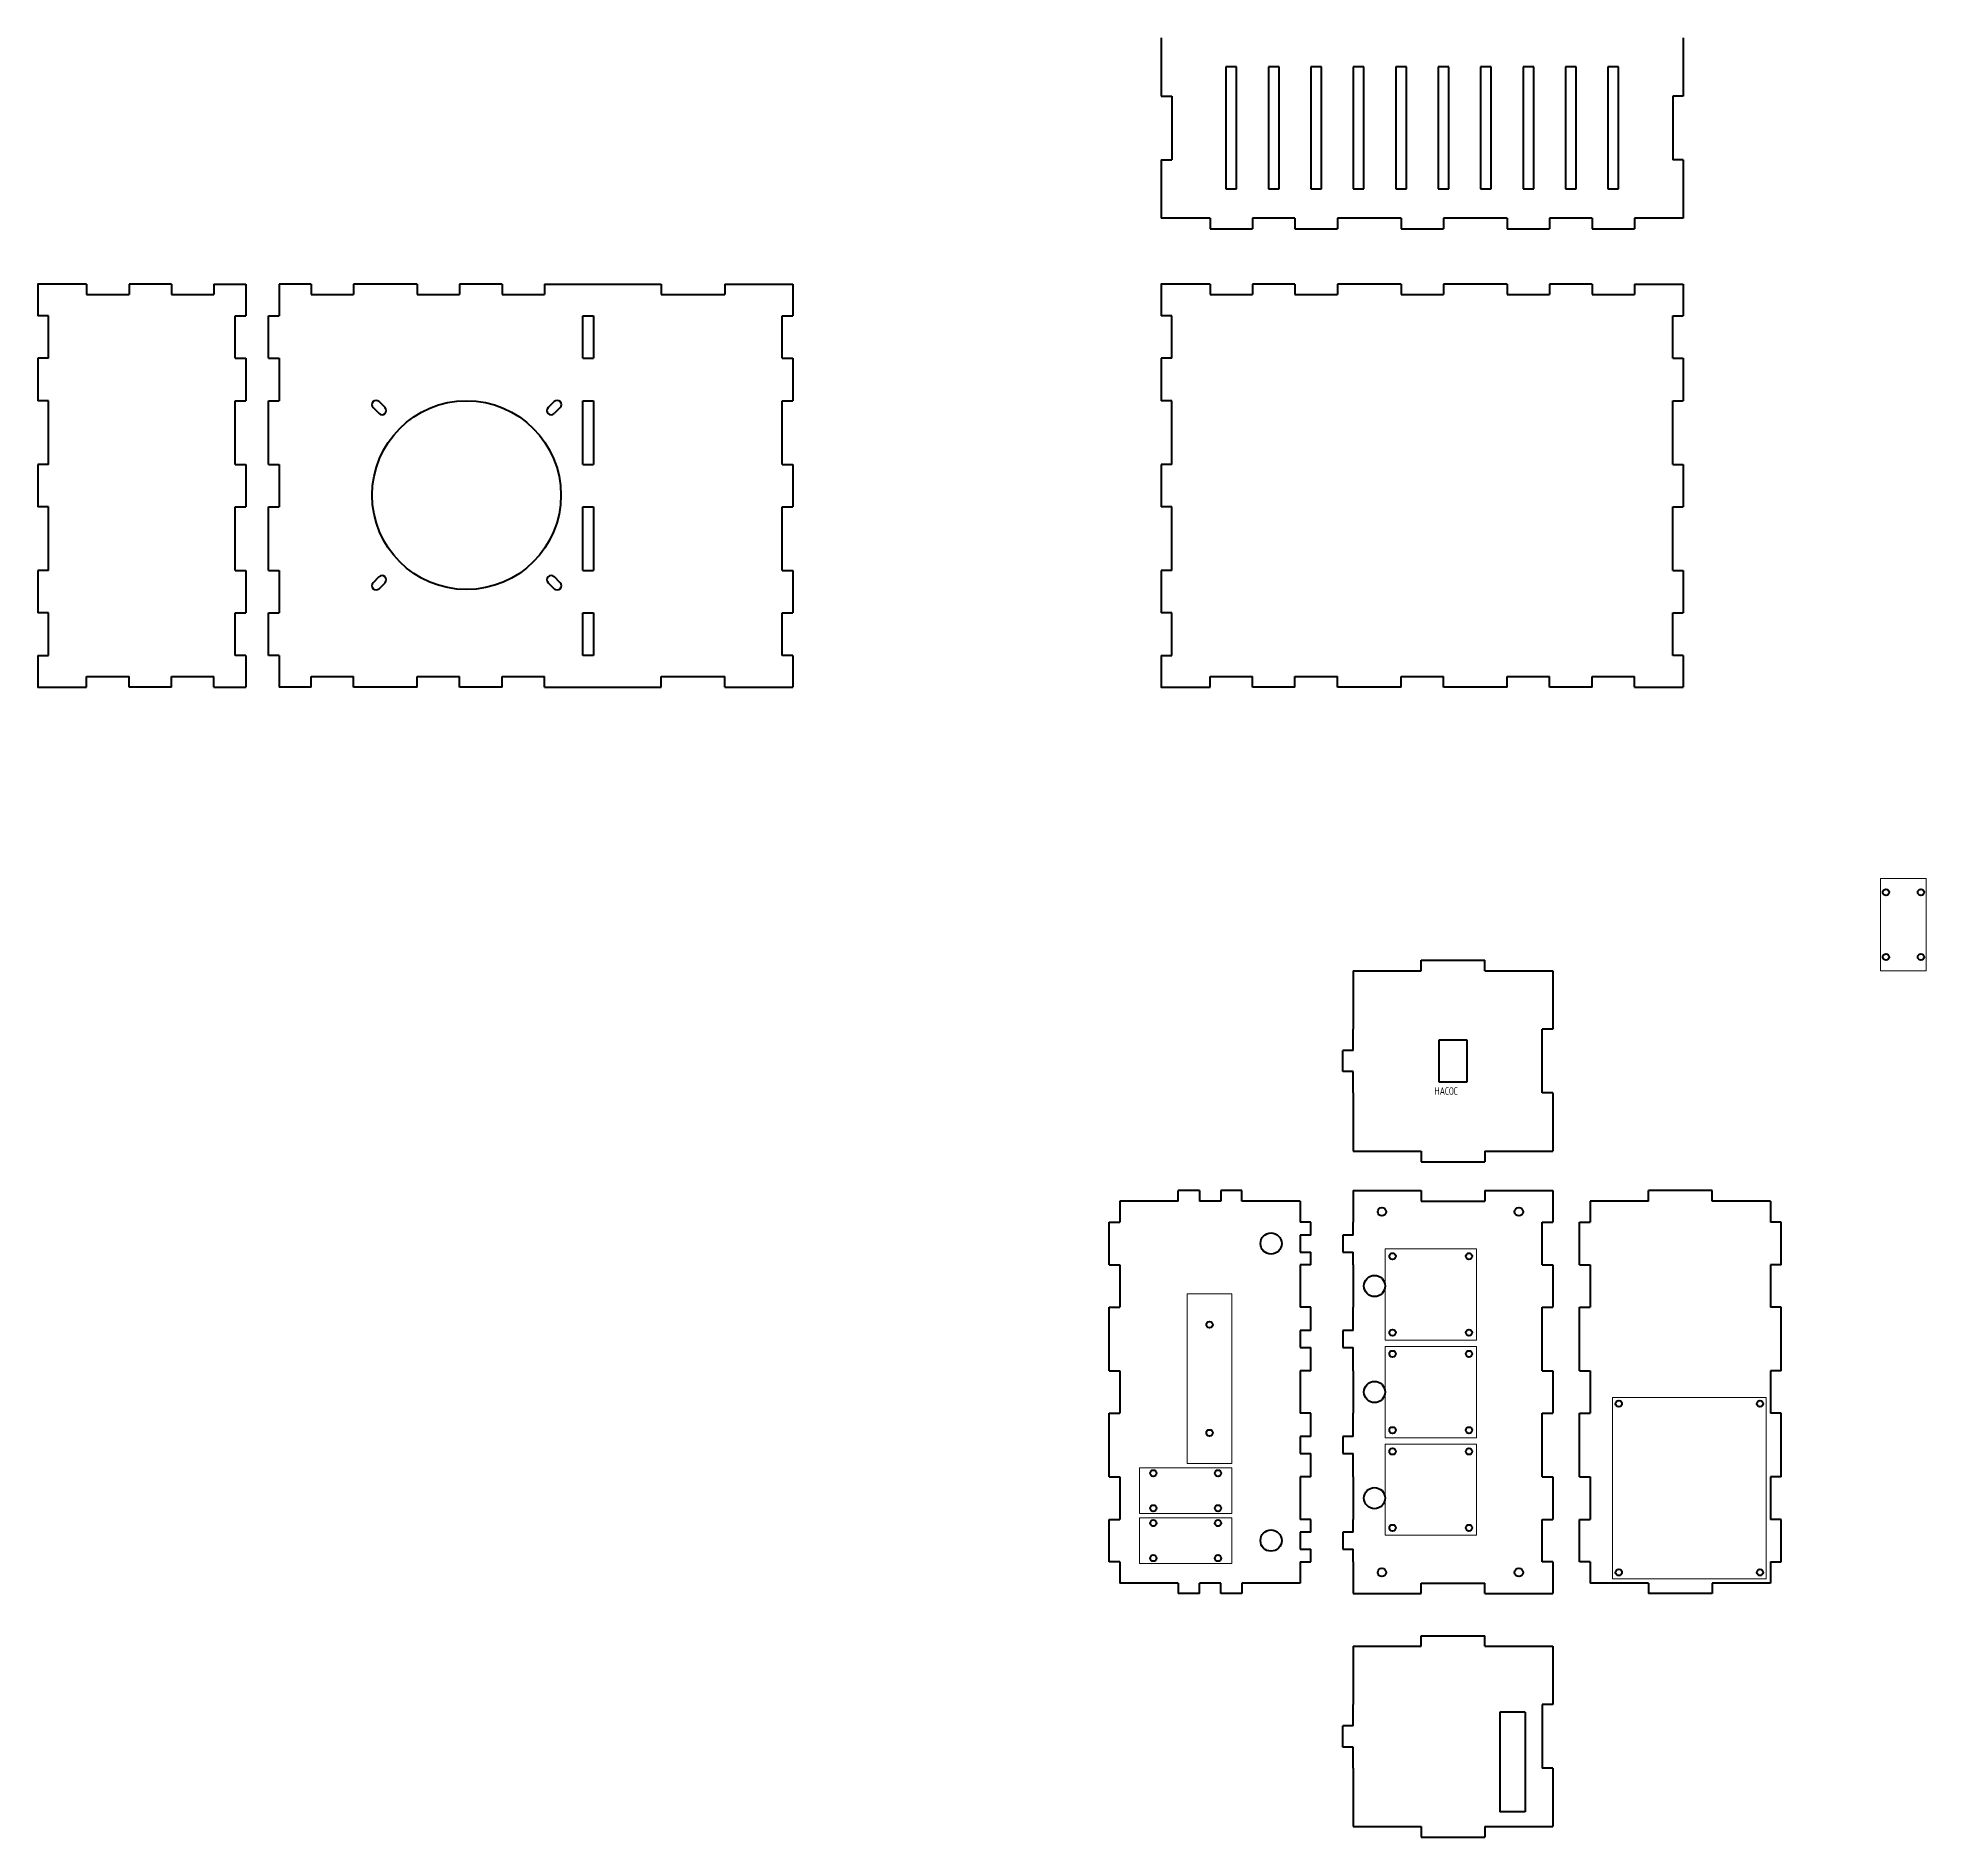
# Model space of a CAD drawing. Header units: millimetres. Extents: x 0 to 1553, y -1348 to 338.
# Drawn here: x 341 to 1231, y -1348 to -500 of the extents above; entities that cross this region are included whole.
import ezdxf

# ---------------------------------------------------------------- set-up
doc = ezdxf.new("R2010")
doc.units = ezdxf.units.MM
doc.linetypes.add('K5LT_BASIC', pattern=[0])
doc.linetypes.add('K5LT_THIN', pattern=[0])
doc.styles.add('KTEXTSTYLE', font='GOST_AU.SHX', dxfattribs={"width": 0.96, "height": 5})

# ---------------------------------------------------------------- blocks, each defined once
blk = doc.blocks.new('U0')
at = {"color": 7, "linetype": 'K5LT_THIN', "lineweight": 18}
for p, q in [((1155.27, -1140.39), (1082.77, -1140.39)), ((1082.77, -1140.39), (1082.77, -1225.89)), ((1155.27, -1225.89), (1155.27, -1140.39)), ((1082.77, -1225.89), (1155.27, -1225.89))]:
    blk.add_line(p, q, dxfattribs=at)
blk = doc.blocks.new('U33')
at = {"color": 150, "linetype": 'K5LT_BASIC', "lineweight": 60, "true_color": 0x0080ff}
for p, q in [((905.66, -513.36), (900.66, -513.36)), ((900.66, -513.36), (900.66, -570.86)), ((905.66, -570.86), (905.66, -513.36)), ((900.66, -570.86), (905.66, -570.86))]:
    blk.add_line(p, q, dxfattribs=at)
blk = doc.blocks.new('U34')
at = {"color": 150, "linetype": 'K5LT_BASIC', "lineweight": 60, "true_color": 0x0080ff}
for p, q in [((925.66, -513.36), (920.66, -513.36)), ((920.66, -513.36), (920.66, -570.86)), ((925.66, -570.86), (925.66, -513.36)), ((920.66, -570.86), (925.66, -570.86))]:
    blk.add_line(p, q, dxfattribs=at)
blk = doc.blocks.new('U35')
at = {"color": 150, "linetype": 'K5LT_BASIC', "lineweight": 60, "true_color": 0x0080ff}
for p, q in [((945.66, -513.36), (940.66, -513.36)), ((940.66, -513.36), (940.66, -570.86)), ((945.66, -570.86), (945.66, -513.36)), ((940.66, -570.86), (945.66, -570.86))]:
    blk.add_line(p, q, dxfattribs=at)
blk = doc.blocks.new('U36')
at = {"color": 150, "linetype": 'K5LT_BASIC', "lineweight": 60, "true_color": 0x0080ff}
for p, q in [((1085.66, -513.36), (1080.66, -513.36)), ((1080.66, -513.36), (1080.66, -570.86)), ((1085.66, -570.86), (1085.66, -513.36)), ((1080.66, -570.86), (1085.66, -570.86))]:
    blk.add_line(p, q, dxfattribs=at)
blk = doc.blocks.new('U37')
at = {"color": 150, "linetype": 'K5LT_BASIC', "lineweight": 60, "true_color": 0x0080ff}
for p, q in [((1065.66, -513.36), (1060.66, -513.36)), ((1060.66, -513.36), (1060.66, -570.86)), ((1065.66, -570.86), (1065.66, -513.36)), ((1060.66, -570.86), (1065.66, -570.86))]:
    blk.add_line(p, q, dxfattribs=at)
blk = doc.blocks.new('U38')
at = {"color": 150, "linetype": 'K5LT_BASIC', "lineweight": 60, "true_color": 0x0080ff}
for p, q in [((1045.66, -513.36), (1040.66, -513.36)), ((1040.66, -513.36), (1040.66, -570.86)), ((1045.66, -570.86), (1045.66, -513.36)), ((1040.66, -570.86), (1045.66, -570.86))]:
    blk.add_line(p, q, dxfattribs=at)
blk = doc.blocks.new('U39')
at = {"color": 150, "linetype": 'K5LT_BASIC', "lineweight": 60, "true_color": 0x0080ff}
for p, q in [((1025.66, -513.36), (1020.66, -513.36)), ((1020.66, -513.36), (1020.66, -570.86)), ((1025.66, -570.86), (1025.66, -513.36)), ((1020.66, -570.86), (1025.66, -570.86))]:
    blk.add_line(p, q, dxfattribs=at)
blk = doc.blocks.new('U40')
at = {"color": 150, "linetype": 'K5LT_BASIC', "lineweight": 60, "true_color": 0x0080ff}
for p, q in [((1005.66, -513.36), (1000.66, -513.36)), ((1000.66, -513.36), (1000.66, -570.86)), ((1005.66, -570.86), (1005.66, -513.36)), ((1000.66, -570.86), (1005.66, -570.86))]:
    blk.add_line(p, q, dxfattribs=at)
blk = doc.blocks.new('U41')
at = {"color": 150, "linetype": 'K5LT_BASIC', "lineweight": 60, "true_color": 0x0080ff}
for p, q in [((965.66, -513.36), (960.66, -513.36)), ((960.66, -513.36), (960.66, -570.86)), ((965.66, -570.86), (965.66, -513.36)), ((960.66, -570.86), (965.66, -570.86))]:
    blk.add_line(p, q, dxfattribs=at)
blk = doc.blocks.new('U42')
at = {"color": 150, "linetype": 'K5LT_BASIC', "lineweight": 60, "true_color": 0x0080ff}
for p, q in [((985.66, -513.36), (980.66, -513.36)), ((980.66, -513.36), (980.66, -570.86)), ((985.66, -570.86), (985.66, -513.36)), ((980.66, -570.86), (985.66, -570.86))]:
    blk.add_line(p, q, dxfattribs=at)
blk = doc.blocks.new('U49')
at = {"color": 7, "linetype": 'K5LT_THIN', "lineweight": 18}
for p, q in [((1018.66, -1162.39), (975.66, -1162.39)), ((975.66, -1162.39), (975.66, -1205.39)), ((1018.66, -1205.39), (1018.66, -1162.39)), ((975.66, -1205.39), (1018.66, -1205.39))]:
    blk.add_line(p, q, dxfattribs=at)
blk = doc.blocks.new('U50')
at = {"color": 7, "linetype": 'K5LT_THIN', "lineweight": 18}
for p, q in [((1018.66, -1116.39), (975.66, -1116.39)), ((975.66, -1116.39), (975.66, -1159.39)), ((1018.66, -1159.39), (1018.66, -1116.39)), ((975.66, -1159.39), (1018.66, -1159.39))]:
    blk.add_line(p, q, dxfattribs=at)
blk = doc.blocks.new('U51')
at = {"color": 7, "linetype": 'K5LT_THIN', "lineweight": 18}
for p, q in [((1018.66, -1070.39), (975.66, -1070.39)), ((975.66, -1070.39), (975.66, -1113.39)), ((1018.66, -1113.39), (1018.66, -1070.39)), ((975.66, -1113.39), (1018.66, -1113.39))]:
    blk.add_line(p, q, dxfattribs=at)
blk = doc.blocks.new('U52')
at = {"color": 7, "linetype": 'K5LT_THIN', "lineweight": 18}
for p, q in [((1230.63, -895.87), (1209.13, -895.87)), ((1209.13, -895.87), (1209.13, -939.37)), ((1230.63, -939.37), (1230.63, -895.87)), ((1209.13, -939.37), (1230.63, -939.37))]:
    blk.add_line(p, q, dxfattribs=at)
blk = doc.blocks.new('U53')
at = {"color": 150, "linetype": 'K5LT_BASIC', "lineweight": 60, "true_color": 0x0080ff}
for p, q in [((1001.16, -991.87), (1001.16, -971.87)), ((1001.16, -971.87), (1014.16, -971.87)), ((1014.16, -971.87), (1014.16, -991.87)), ((1014.16, -991.87), (1001.16, -991.87))]:
    blk.add_line(p, q, dxfattribs=at)
blk = doc.blocks.new('U54')
at = {"color": 7, "linetype": 'K5LT_THIN', "lineweight": 18}
for p, q in [((903.42, -1173.64), (859.92, -1173.64)), ((859.92, -1173.64), (859.92, -1195.14)), ((903.42, -1195.14), (903.42, -1173.64)), ((859.92, -1195.14), (903.42, -1195.14))]:
    blk.add_line(p, q, dxfattribs=at)
blk = doc.blocks.new('U55')
at = {"color": 7, "linetype": 'K5LT_THIN', "lineweight": 18}
for p, q in [((903.42, -1197.14), (859.92, -1197.14)), ((859.92, -1197.14), (859.92, -1218.64)), ((903.42, -1218.64), (903.42, -1197.14)), ((859.92, -1218.64), (903.42, -1218.64))]:
    blk.add_line(p, q, dxfattribs=at)
blk = doc.blocks.new('U56')
at = {"color": 7, "linetype": 'K5LT_THIN', "lineweight": 18}
for p, q in [((903.42, -1091.64), (882.42, -1091.64)), ((882.42, -1091.64), (882.42, -1171.64)), ((903.42, -1171.64), (903.42, -1091.64)), ((882.42, -1171.64), (903.42, -1171.64))]:
    blk.add_line(p, q, dxfattribs=at)

msp = doc.modelspace()

# ---------------------------------------------------------------- linework, layer by layer
at = {"color": 150, "linetype": 'K5LT_BASIC', "lineweight": 60, "true_color": 0x0080ff}
for p, q in [((870.158, -499.608), (870.158, -527.108)), ((1116.158, -499.608), (1116.158, -527.108)), ((870.158, -527.108), (875.158, -527.108)), ((1116.158, -527.108), (1111.158, -527.108)), ((870.158, -557.108), (875.158, -557.108)), ((870.158, -557.108), (870.158, -584.608)), ((1116.158, -557.108), (1111.158, -557.108)), ((1116.158, -557.108), (1116.158, -584.608)), ((893.158, -584.608), (870.158, -584.608)), ((893.158, -584.608), (893.158, -589.608)), ((913.158, -584.608), (913.158, -589.608)), ((933.158, -584.608), (933.158, -589.608)), ((953.158, -584.608), (953.158, -589.608)), ((983.158, -584.608), (983.158, -589.608)), ((1003.158, -584.608), (1003.158, -589.608)), ((1033.158, -584.608), (1033.158, -589.608)), ((1053.158, -584.608), (1053.158, -589.608)), ((1073.158, -584.608), (1073.158, -589.608)), ((1093.158, -584.608), (1093.158, -589.608)), ((1116.158, -584.608), (1093.158, -584.608)), ((893.158, -589.608), (913.158, -589.608)), ((933.158, -589.608), (953.158, -589.608)), ((983.158, -589.608), (1003.158, -589.608)), ((1033.158, -589.608), (1053.158, -589.608)), ((1073.158, -589.608), (1093.158, -589.608)), ((363.778, -615.675), (363.778, -620.675)), ((363.778, -620.675), (383.778, -620.675)), ((383.778, -615.675), (383.778, -620.675)), ((403.778, -615.675), (403.778, -620.675)), ((403.778, -620.675), (423.778, -620.675)), ((423.778, -615.675), (423.778, -620.675)), ((423.778, -615.675), (438.778, -615.675)), ((438.778, -615.675), (438.778, -630.675)), ((454.571, -615.675), (454.571, -630.675)), ((469.571, -615.675), (469.571, -620.675)), ((469.571, -620.675), (489.571, -620.675)), ((489.571, -615.675), (489.571, -620.675)), ((519.571, -615.675), (519.571, -620.675)), ((519.571, -620.675), (539.571, -620.675)), ((539.571, -615.675), (539.571, -620.675)), ((559.571, -615.675), (559.571, -620.675)), ((559.571, -620.675), (579.571, -620.675)), ((579.571, -615.675), (579.571, -620.675)), ((579.571, -615.675), (602.571, -615.675)), ((602.571, -615.675), (634.571, -615.675)), ((634.571, -615.675), (634.571, -620.675)), ((664.571, -615.675), (664.571, -620.675)), ((664.571, -615.675), (696.571, -615.675)), ((696.571, -615.675), (696.571, -630.675)), ((893.158, -615.675), (893.158, -620.675)), ((893.158, -620.675), (913.158, -620.675)), ((913.158, -615.675), (913.158, -620.675)), ((933.158, -615.675), (933.158, -620.675)), ((933.158, -620.675), (953.158, -620.675)), ((953.158, -615.675), (953.158, -620.675)), ((983.158, -615.675), (983.158, -620.675)), ((983.158, -620.675), (1003.158, -620.675)), ((1003.158, -615.675), (1003.158, -620.675)), ((1033.158, -615.675), (1033.158, -620.675)), ((1033.158, -620.675), (1053.158, -620.675)), ((1053.158, -615.675), (1053.158, -620.675)), ((1073.158, -615.675), (1073.158, -620.675)), ((1073.158, -620.675), (1093.158, -620.675)), ((1093.158, -615.675), (1093.158, -620.675)), ((1093.158, -615.675), (1116.158, -615.675)), ((1116.158, -615.675), (1116.158, -630.675)), ((345.778, -630.675), (340.778, -630.675)), ((433.778, -630.675), (438.778, -630.675)), ((449.571, -630.675), (454.571, -630.675)), ((597.571, -630.675), (602.571, -630.675)), ((602.571, -630.675), (602.571, -650.675)), ((691.571, -630.675), (696.571, -630.675)), ((875.158, -630.675), (870.158, -630.675)), ((1111.158, -630.675), (1116.158, -630.675)), ((340.778, -650.675), (340.778, -670.675)), ((345.778, -650.675), (340.778, -650.675)), ((433.778, -650.675), (438.778, -650.675)), ((438.778, -650.675), (438.778, -670.675)), ((449.571, -650.675), (454.571, -650.675)), ((454.571, -650.675), (454.571, -670.675)), ((597.571, -650.675), (602.571, -650.675)), ((691.571, -650.675), (696.571, -650.675)), ((696.571, -650.675), (696.571, -670.675)), ((870.158, -650.675), (870.158, -670.675)), ((875.158, -650.675), (870.158, -650.675)), ((1111.158, -650.675), (1116.158, -650.675)), ((1116.158, -650.675), (1116.158, -670.675)), ((345.778, -670.675), (340.778, -670.675)), ((433.778, -670.675), (438.778, -670.675)), ((449.571, -670.675), (454.571, -670.675)), ((498.742, -673.925), (501.571, -676.753)), ((501.571, -671.096), (504.399, -673.925)), ((584.071, -671.096), (581.242, -673.925)), ((586.899, -673.925), (584.071, -676.753)), ((597.571, -670.675), (602.571, -670.675)), ((602.571, -670.675), (602.571, -700.675)), ((691.571, -670.675), (696.571, -670.675)), ((875.158, -670.675), (870.158, -670.675)), ((1111.158, -670.675), (1116.158, -670.675)), ((340.778, -700.675), (340.778, -720.675)), ((345.778, -700.675), (340.778, -700.675)), ((433.778, -700.675), (438.778, -700.675)), ((438.778, -700.675), (438.778, -720.675)), ((449.571, -700.675), (454.571, -700.675)), ((454.571, -700.675), (454.571, -720.675)), ((597.571, -700.675), (602.571, -700.675)), ((691.571, -700.675), (696.571, -700.675)), ((696.571, -700.675), (696.571, -720.675)), ((870.158, -700.675), (870.158, -720.675)), ((875.158, -700.675), (870.158, -700.675)), ((1111.158, -700.675), (1116.158, -700.675)), ((1116.158, -700.675), (1116.158, -720.675)), ((345.778, -720.675), (340.778, -720.675)), ((433.778, -720.675), (438.778, -720.675)), ((449.571, -720.675), (454.571, -720.675)), ((597.571, -720.675), (602.571, -720.675)), ((602.571, -720.675), (602.571, -750.675)), ((691.571, -720.675), (696.571, -720.675)), ((875.158, -720.675), (870.158, -720.675)), ((1111.158, -720.675), (1116.158, -720.675)), ((340.778, -750.675), (340.778, -770.675)), ((345.778, -750.675), (340.778, -750.675)), ((433.778, -750.675), (438.778, -750.675)), ((438.778, -750.675), (438.778, -770.675)), ((449.571, -750.675), (454.571, -750.675)), ((454.571, -750.675), (454.571, -770.675)), ((498.742, -756.425), (501.571, -753.596)), ((586.899, -756.425), (584.071, -753.596)), ((597.571, -750.675), (602.571, -750.675)), ((691.571, -750.675), (696.571, -750.675)), ((696.571, -750.675), (696.571, -770.675)), ((870.158, -750.675), (870.158, -770.675)), ((875.158, -750.675), (870.158, -750.675)), ((1111.158, -750.675), (1116.158, -750.675)), ((1116.158, -750.675), (1116.158, -770.675)), ((501.571, -759.253), (504.399, -756.425)), ((584.071, -759.253), (581.242, -756.425)), ((345.778, -770.675), (340.778, -770.675)), ((433.778, -770.675), (438.778, -770.675)), ((449.571, -770.675), (454.571, -770.675)), ((597.571, -770.675), (602.571, -770.675)), ((602.571, -770.675), (602.571, -790.675)), ((691.571, -770.675), (696.571, -770.675)), ((875.158, -770.675), (870.158, -770.675)), ((1111.158, -770.675), (1116.158, -770.675)), ((340.778, -790.675), (345.778, -790.675)), ((438.778, -790.675), (433.778, -790.675)), ((438.778, -790.675), (438.778, -805.675)), ((454.571, -790.675), (449.571, -790.675)), ((454.571, -790.675), (454.571, -805.675)), ((602.571, -790.675), (597.571, -790.675)), ((696.571, -790.675), (691.571, -790.675)), ((696.571, -790.675), (696.571, -805.675)), ((870.158, -790.675), (875.158, -790.675)), ((1116.158, -790.675), (1111.158, -790.675)), ((1116.158, -790.675), (1116.158, -805.675)), ((363.778, -805.675), (363.778, -800.675)), ((363.778, -800.675), (383.778, -800.675)), ((383.778, -805.675), (383.778, -800.675)), ((403.778, -805.675), (403.778, -800.675)), ((403.778, -800.675), (423.778, -800.675)), ((423.778, -805.675), (423.778, -800.675)), ((469.571, -805.675), (469.571, -800.675)), ((469.571, -800.675), (489.571, -800.675)), ((489.571, -805.675), (489.571, -800.675)), ((519.571, -805.675), (519.571, -800.675)), ((519.571, -800.675), (539.571, -800.675)), ((539.571, -805.675), (539.571, -800.675)), ((559.571, -805.675), (559.571, -800.675)), ((559.571, -800.675), (579.571, -800.675)), ((579.571, -805.675), (579.571, -800.675)), ((634.571, -805.675), (634.571, -800.675)), ((664.571, -805.675), (664.571, -800.675)), ((893.158, -805.675), (893.158, -800.675)), ((893.158, -800.675), (913.158, -800.675)), ((913.158, -805.675), (913.158, -800.675)), ((933.158, -805.675), (933.158, -800.675)), ((933.158, -800.675), (953.158, -800.675)), ((953.158, -805.675), (953.158, -800.675)), ((983.158, -805.675), (983.158, -800.675)), ((983.158, -800.675), (1003.158, -800.675)), ((1003.158, -805.675), (1003.158, -800.675)), ((1033.158, -805.675), (1033.158, -800.675)), ((1033.158, -800.675), (1053.158, -800.675)), ((1053.158, -805.675), (1053.158, -800.675)), ((1073.158, -805.675), (1073.158, -800.675)), ((1073.158, -800.675), (1093.158, -800.675)), ((1093.158, -805.675), (1093.158, -800.675)), ((423.778, -805.675), (438.778, -805.675)), ((579.571, -805.675), (602.571, -805.675)), ((602.571, -805.675), (634.571, -805.675)), ((664.571, -805.675), (696.571, -805.675)), ((1093.158, -805.675), (1116.158, -805.675)), ((960.658, -939.369), (960.658, -966.869)), ((960.658, -939.369), (992.658, -939.369)), ((992.658, -939.369), (992.658, -934.369)), ((1022.658, -939.369), (1022.658, -934.369)), ((1022.658, -939.369), (1054.658, -939.369)), ((1054.658, -939.369), (1054.658, -966.869)), ((1054.658, -966.869), (1049.658, -966.869)), ((960.658, -976.869), (955.658, -976.869)), ((955.658, -986.869), (955.658, -976.869)), ((960.658, -986.869), (955.658, -986.869)), ((960.658, -996.869), (960.658, -1024.369)), ((1054.658, -996.869), (1049.658, -996.869)), ((1054.658, -996.869), (1054.658, -1024.369)), ((960.658, -1024.369), (992.658, -1024.369)), ((992.658, -1024.369), (992.658, -1029.369)), ((1022.658, -1024.369), (1022.658, -1029.369)), ((1022.658, -1024.369), (1054.658, -1024.369)), ((850.669, -1047.894), (850.669, -1057.894)), ((878.169, -1047.894), (850.669, -1047.894)), ((878.169, -1047.894), (878.169, -1042.894)), ((888.169, -1042.894), (888.169, -1047.894)), ((898.169, -1047.894), (888.169, -1047.894)), ((898.169, -1042.894), (898.169, -1047.894)), ((908.169, -1047.894), (908.169, -1042.894)), ((935.669, -1047.894), (908.169, -1047.894)), ((935.669, -1047.894), (935.669, -1057.894)), ((960.658, -1042.894), (960.658, -1057.894)), ((960.658, -1042.894), (992.658, -1042.894)), ((992.658, -1042.894), (992.658, -1047.894)), ((1022.658, -1042.894), (1022.658, -1047.894)), ((1022.658, -1042.894), (1054.658, -1042.894)), ((1054.658, -1042.894), (1054.658, -1057.894)), ((1072.271, -1047.894), (1072.271, -1057.894)), ((1099.771, -1047.894), (1072.271, -1047.894)), ((1099.771, -1047.894), (1099.771, -1042.894)), ((1129.771, -1047.894), (1129.771, -1042.894)), ((1157.271, -1047.894), (1129.771, -1047.894)), ((1157.271, -1047.894), (1157.271, -1057.894)), ((845.669, -1057.894), (850.669, -1057.894)), ((940.669, -1057.894), (935.669, -1057.894)), ((1049.658, -1057.894), (1054.658, -1057.894)), ((1067.271, -1057.894), (1072.271, -1057.894)), ((1162.271, -1057.894), (1157.271, -1057.894)), ((940.669, -1063.894), (935.669, -1063.894)), ((935.669, -1063.894), (935.669, -1071.894)), ((960.658, -1063.894), (955.658, -1063.894)), ((955.658, -1063.894), (955.658, -1071.894)), ((935.669, -1071.894), (940.669, -1071.894)), ((955.658, -1071.894), (960.658, -1071.894)), ((845.669, -1077.894), (850.669, -1077.894)), ((850.669, -1077.894), (850.669, -1097.894)), ((935.669, -1077.894), (935.669, -1097.894)), ((940.669, -1077.894), (935.669, -1077.894)), ((960.658, -1077.894), (960.658, -1097.894)), ((1049.658, -1077.894), (1054.658, -1077.894)), ((1054.658, -1077.894), (1054.658, -1097.894)), ((1067.271, -1077.894), (1072.271, -1077.894)), ((1072.271, -1077.894), (1072.271, -1097.894)), ((1157.271, -1077.894), (1157.271, -1097.894)), ((1162.271, -1077.894), (1157.271, -1077.894)), ((845.669, -1097.894), (850.669, -1097.894)), ((940.669, -1097.894), (935.669, -1097.894)), ((1049.658, -1097.894), (1054.658, -1097.894)), ((1067.271, -1097.894), (1072.271, -1097.894)), ((1162.271, -1097.894), (1157.271, -1097.894)), ((940.669, -1108.894), (935.669, -1108.894)), ((935.669, -1108.894), (935.669, -1116.894)), ((960.658, -1108.894), (955.658, -1108.894)), ((955.658, -1108.894), (955.658, -1116.894)), ((935.669, -1116.894), (940.669, -1116.894)), ((955.658, -1116.894), (960.658, -1116.894)), ((845.669, -1127.894), (850.669, -1127.894)), ((850.669, -1127.894), (850.669, -1147.894)), ((935.669, -1127.894), (935.669, -1147.894)), ((940.669, -1127.894), (935.669, -1127.894)), ((960.658, -1127.894), (960.658, -1147.894)), ((1049.658, -1127.894), (1054.658, -1127.894)), ((1054.658, -1127.894), (1054.658, -1147.894)), ((1067.271, -1127.894), (1072.271, -1127.894)), ((1072.271, -1127.894), (1072.271, -1147.894)), ((1157.271, -1127.894), (1157.271, -1147.894)), ((1162.271, -1127.894), (1157.271, -1127.894)), ((845.669, -1147.894), (850.669, -1147.894)), ((940.669, -1147.894), (935.669, -1147.894)), ((1049.658, -1147.894), (1054.658, -1147.894)), ((1067.271, -1147.894), (1072.271, -1147.894)), ((1162.271, -1147.894), (1157.271, -1147.894)), ((940.669, -1158.894), (935.669, -1158.894)), ((935.669, -1158.894), (935.669, -1166.894)), ((960.658, -1158.894), (955.658, -1158.894)), ((955.658, -1158.894), (955.658, -1166.894)), ((935.669, -1166.894), (940.669, -1166.894)), ((955.658, -1166.894), (960.658, -1166.894)), ((845.669, -1177.894), (850.669, -1177.894)), ((850.669, -1177.894), (850.669, -1197.894)), ((935.669, -1177.894), (935.669, -1197.894)), ((940.669, -1177.894), (935.669, -1177.894)), ((960.658, -1177.894), (960.658, -1197.894)), ((1049.658, -1177.894), (1054.658, -1177.894)), ((1054.658, -1177.894), (1054.658, -1197.894)), ((1067.271, -1177.894), (1072.271, -1177.894)), ((1072.271, -1177.894), (1072.271, -1197.894)), ((1157.271, -1177.894), (1157.271, -1197.894)), ((1162.271, -1177.894), (1157.271, -1177.894)), ((845.669, -1197.894), (850.669, -1197.894)), ((940.669, -1197.894), (935.669, -1197.894)), ((1049.658, -1197.894), (1054.658, -1197.894)), ((1067.271, -1197.894), (1072.271, -1197.894)), ((1162.271, -1197.894), (1157.271, -1197.894)), ((940.669, -1203.894), (935.669, -1203.894)), ((935.669, -1203.894), (935.669, -1211.894)), ((960.658, -1203.894), (955.658, -1203.894)), ((955.658, -1203.894), (955.658, -1211.894)), ((850.669, -1217.894), (845.669, -1217.894)), ((850.669, -1217.894), (850.669, -1227.894)), ((935.669, -1211.894), (940.669, -1211.894)), ((935.669, -1217.894), (935.669, -1227.894)), ((935.669, -1217.894), (940.669, -1217.894)), ((955.658, -1211.894), (960.658, -1211.894)), ((960.658, -1217.894), (960.658, -1232.894)), ((1054.658, -1217.894), (1049.658, -1217.894)), ((1054.658, -1217.894), (1054.658, -1232.894)), ((1072.271, -1217.894), (1067.271, -1217.894)), ((1072.271, -1217.894), (1072.271, -1227.894)), ((1157.271, -1217.894), (1157.271, -1227.894)), ((1157.271, -1217.894), (1162.271, -1217.894)), ((878.169, -1227.894), (850.669, -1227.894)), ((878.169, -1227.894), (878.169, -1232.894)), ((888.169, -1232.894), (888.169, -1227.894)), ((898.169, -1227.894), (888.169, -1227.894)), ((898.169, -1232.894), (898.169, -1227.894)), ((935.669, -1227.894), (908.169, -1227.894)), ((908.169, -1227.894), (908.169, -1232.894)), ((992.658, -1232.894), (992.658, -1227.894)), ((1022.658, -1232.894), (1022.658, -1227.894)), ((1099.771, -1227.894), (1072.271, -1227.894)), ((1099.771, -1227.894), (1099.771, -1232.894)), ((1157.271, -1227.894), (1129.771, -1227.894)), ((1129.771, -1227.894), (1129.771, -1232.894)), ((960.658, -1232.894), (992.658, -1232.894)), ((1022.658, -1232.894), (1054.658, -1232.894)), ((992.658, -1257.71), (992.658, -1252.71)), ((1022.658, -1257.71), (1022.658, -1252.71)), ((960.658, -1257.71), (960.658, -1285.21)), ((960.658, -1257.71), (992.658, -1257.71)), ((1022.658, -1257.71), (1054.658, -1257.71)), ((1054.658, -1257.71), (1054.658, -1285.21)), ((1041.658, -1288.71), (1029.658, -1288.71)), ((1029.658, -1288.71), (1029.658, -1335.71)), ((1041.658, -1288.71), (1041.658, -1335.71)), ((1054.658, -1285.21), (1049.658, -1285.21)), ((960.658, -1295.21), (955.658, -1295.21)), ((955.658, -1305.21), (955.658, -1295.21)), ((960.658, -1305.21), (955.658, -1305.21)), ((960.658, -1315.21), (960.658, -1342.71)), ((1054.658, -1315.21), (1049.658, -1315.21)), ((1054.658, -1315.21), (1054.658, -1342.71)), ((960.658, -1342.71), (992.658, -1342.71)), ((992.658, -1342.71), (992.658, -1347.71)), ((1022.658, -1342.71), (1022.658, -1347.71)), ((1022.658, -1342.71), (1054.658, -1342.71)), ((1041.658, -1335.71), (1029.658, -1335.71))]:
    msp.add_line(p, q, dxfattribs=at)
for points in [[(875.158, -527.108), (875.158, -557.108)], [(1111.158, -527.108), (1111.158, -557.108)], [(933.158, -584.608), (913.158, -584.608)], [(983.158, -584.608), (953.158, -584.608)], [(1033.158, -584.608), (1003.158, -584.608)], [(1073.158, -584.608), (1053.158, -584.608)], [(363.778, -615.675), (340.778, -615.675), (340.778, -630.675)], [(403.778, -615.675), (383.778, -615.675)], [(469.571, -615.675), (454.571, -615.675)], [(519.571, -615.675), (489.571, -615.675)], [(559.571, -615.675), (539.571, -615.675)], [(634.571, -620.675), (664.571, -620.675)], [(893.158, -615.675), (870.158, -615.675), (870.158, -630.675)], [(933.158, -615.675), (913.158, -615.675)], [(983.158, -615.675), (953.158, -615.675)], [(1033.158, -615.675), (1003.158, -615.675)], [(1073.158, -615.675), (1053.158, -615.675)], [(345.778, -650.675), (345.778, -630.675)], [(433.778, -650.675), (433.778, -630.675)], [(449.571, -650.675), (449.571, -630.675)], [(597.571, -650.675), (597.571, -630.675)], [(691.571, -650.675), (691.571, -630.675)], [(875.158, -650.675), (875.158, -630.675)], [(1111.158, -650.675), (1111.158, -630.675)], [(345.778, -700.675), (345.778, -670.675)], [(433.778, -700.675), (433.778, -670.675)], [(449.571, -700.675), (449.571, -670.675)], [(597.571, -700.675), (597.571, -670.675)], [(691.571, -700.675), (691.571, -670.675)], [(875.158, -700.675), (875.158, -670.675)], [(1111.158, -700.675), (1111.158, -670.675)], [(345.778, -750.675), (345.778, -720.675)], [(433.778, -750.675), (433.778, -720.675)], [(449.571, -750.675), (449.571, -720.675)], [(597.571, -750.675), (597.571, -720.675)], [(691.571, -750.675), (691.571, -720.675)], [(875.158, -750.675), (875.158, -720.675)], [(1111.158, -750.675), (1111.158, -720.675)], [(345.778, -790.675), (345.778, -770.675)], [(433.778, -790.675), (433.778, -770.675)], [(449.571, -790.675), (449.571, -770.675)], [(597.571, -790.675), (597.571, -770.675)], [(691.571, -790.675), (691.571, -770.675)], [(875.158, -790.675), (875.158, -770.675)], [(1111.158, -790.675), (1111.158, -770.675)], [(340.778, -790.675), (340.778, -805.675), (363.778, -805.675)], [(870.158, -790.675), (870.158, -805.675), (893.158, -805.675)], [(634.571, -800.675), (664.571, -800.675)], [(403.778, -805.675), (383.778, -805.675)], [(469.571, -805.675), (454.571, -805.675)], [(519.571, -805.675), (489.571, -805.675)], [(559.571, -805.675), (539.571, -805.675)], [(933.158, -805.675), (913.158, -805.675)], [(983.158, -805.675), (953.158, -805.675)], [(1033.158, -805.675), (1003.158, -805.675)], [(1073.158, -805.675), (1053.158, -805.675)], [(992.658, -934.369), (1022.658, -934.369)], [(960.658, -976.869), (960.658, -966.869)], [(1049.658, -976.869), (1049.658, -966.869)], [(1049.658, -996.869), (1049.658, -976.869)], [(960.658, -996.869), (960.658, -986.869)], [(992.658, -1029.369), (1022.658, -1029.369)], [(888.169, -1042.894), (878.169, -1042.894)], [(908.169, -1042.894), (898.169, -1042.894)], [(992.658, -1047.894), (1022.658, -1047.894)], [(1129.771, -1042.894), (1099.771, -1042.894)], [(845.669, -1077.894), (845.669, -1057.894)], [(940.669, -1063.894), (940.669, -1057.894)], [(960.658, -1063.894), (960.658, -1057.894)], [(1049.658, -1077.894), (1049.658, -1057.894)], [(1067.271, -1077.894), (1067.271, -1057.894)], [(1162.271, -1077.894), (1162.271, -1057.894)], [(940.669, -1077.894), (940.669, -1071.894)], [(960.658, -1077.894), (960.658, -1071.894)], [(845.669, -1127.894), (845.669, -1097.894)], [(940.669, -1108.894), (940.669, -1097.894)], [(960.658, -1108.894), (960.658, -1097.894)], [(1049.658, -1127.894), (1049.658, -1097.894)], [(1067.271, -1127.894), (1067.271, -1097.894)], [(1162.271, -1127.894), (1162.271, -1097.894)], [(940.669, -1127.894), (940.669, -1116.894)], [(960.658, -1127.894), (960.658, -1116.894)], [(845.669, -1177.894), (845.669, -1147.894)], [(940.669, -1158.894), (940.669, -1147.894)], [(960.658, -1158.894), (960.658, -1147.894)], [(1049.658, -1177.894), (1049.658, -1147.894)], [(1067.271, -1177.894), (1067.271, -1147.894)], [(1162.271, -1177.894), (1162.271, -1147.894)], [(940.669, -1177.894), (940.669, -1166.894)], [(960.658, -1177.894), (960.658, -1166.894)], [(845.669, -1217.894), (845.669, -1197.894)], [(940.669, -1203.894), (940.669, -1197.894)], [(960.658, -1203.894), (960.658, -1197.894)], [(1049.658, -1217.894), (1049.658, -1197.894)], [(1067.271, -1217.894), (1067.271, -1197.894)], [(1162.271, -1217.894), (1162.271, -1197.894)], [(940.669, -1217.894), (940.669, -1211.894)], [(960.658, -1217.894), (960.658, -1211.894)], [(992.658, -1227.894), (1022.658, -1227.894)], [(888.169, -1232.894), (878.169, -1232.894)], [(908.169, -1232.894), (898.169, -1232.894)], [(1129.771, -1232.894), (1099.771, -1232.894)], [(992.658, -1252.71), (1022.658, -1252.71)], [(960.658, -1295.21), (960.658, -1285.21)], [(1049.658, -1285.21), (1049.658, -1315.21)], [(960.658, -1315.21), (960.658, -1305.21)], [(992.658, -1347.71), (1022.658, -1347.71)]]:
    msp.add_lwpolyline(points, dxfattribs=at)
for centre, radius in [((542.821, -715.175), 44.5), ((1211.629, -902.369), 1.5), ((1228.129, -902.369), 1.5), ((1211.629, -932.869), 1.5), ((1228.129, -932.869), 1.5), ((974.158, -1052.894), 2), ((1038.658, -1052.894), 2), ((921.919, -1067.894), 5), ((979.158, -1073.894), 1.5), ((1015.158, -1073.894), 1.5), ((970.658, -1087.894), 5), ((892.919, -1106.144), 1.5), ((979.158, -1109.894), 1.5), ((1015.158, -1109.894), 1.5), ((979.158, -1119.894), 1.5), ((1015.158, -1119.894), 1.5), ((970.658, -1137.894), 5), ((1085.771, -1143.394), 1.5), ((1152.271, -1143.394), 1.5), ((892.919, -1157.144), 1.5), ((979.158, -1155.894), 1.5), ((1015.158, -1155.894), 1.5), ((979.158, -1165.894), 1.5), ((1015.158, -1165.894), 1.5), ((866.419, -1176.144), 1.5), ((896.919, -1176.144), 1.5), ((970.658, -1187.894), 5), ((866.419, -1192.644), 1.5), ((896.919, -1192.644), 1.5), ((866.419, -1199.644), 1.5), ((896.919, -1199.644), 1.5), ((979.158, -1201.894), 1.5), ((1015.158, -1201.894), 1.5), ((921.919, -1207.894), 5), ((866.419, -1216.144), 1.5), ((896.919, -1216.144), 1.5), ((974.158, -1222.894), 2), ((1038.658, -1222.894), 2), ((1085.771, -1222.894), 1.5), ((1152.271, -1222.894), 1.5)]:
    msp.add_circle(centre, radius, dxfattribs=at)
for centre, start, end in [((500.157, -672.511), 45, 225), ((502.985, -675.339), 225, 45), ((582.657, -675.339), 135, 315), ((585.485, -672.511), 315, 135), ((502.985, -755.011), 315, 135), ((582.657, -755.011), 45, 225), ((500.157, -757.839), 135, 315), ((585.485, -757.839), 225, 45)]:
    msp.add_arc(centre, 2, start, end, dxfattribs=at)

# ---------------------------------------------------------------- block references
for name in ['U33', 'U34', 'U35', 'U41', 'U42', 'U40', 'U39', 'U38', 'U37', 'U36', 'U52', 'U53', 'U51', 'U56', 'U50', 'U0', 'U49', 'U54', 'U55']:
    msp.add_blockref(name, (0, 0))

# ---------------------------------------------------------------- texts
at = {"color": 7, "insert": (998.861, -994.261), "char_height": 3.5, "attachment_point": 1, "style": 'KTEXTSTYLE'}
msp.add_mtext('\\H5.0;\\W1.000;\\Q15;\\Q0;\\W0.965;\\H3.50;НАСОС', dxfattribs=at)

doc.saveas('drawing.dxf')
